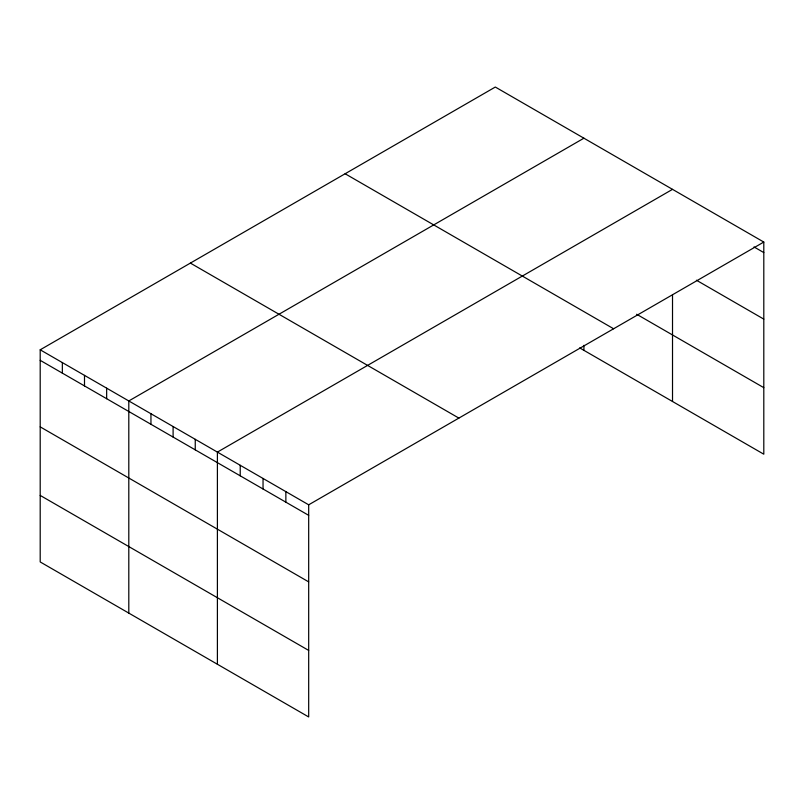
<?xml version="1.0" encoding="UTF-8"?>
<svg xmlns="http://www.w3.org/2000/svg" width="804" height="804" viewBox="0 0 804 804"><rect width="100%" height="100%" fill="white"/><g stroke="black" fill="none" stroke-linecap="round" stroke-linejoin="round"><path stroke-width="1.21" d="M40.2 349.8L308.686 504.811L308.686 716.957L40.2 561.946L40.2 349.8L495.314 87.043L763.8 242.054L763.8 454.2L579.694 347.901M583.915 138.198L128.801 400.955L128.801 613.1M672.516 189.352L217.402 452.109L217.402 664.255M308.686 504.811L763.8 242.054M754.021 246.939L763.8 252.587M696.425 280.214L763.8 319.118M636.657 314.253L763.8 387.669M345.127 173.754L613.613 328.766M190.387 263.099L458.873 418.1M40.2 360.343L308.686 515.344M40.2 426.864L308.686 581.875M40.2 495.415L308.686 650.426M672.516 295.078L672.516 401.487M583.915 345.318L583.915 350.343M285.862 491.636L285.862 502.168M263.039 478.46L263.039 488.993M240.225 465.285L240.225 475.817M195.251 439.326L195.251 449.858M173.101 426.532L173.101 437.064M150.951 413.748L150.951 424.281M106.651 388.171L106.651 398.704M84.5 375.378L84.5 385.91M62.35 362.594L62.35 373.126"/></g></svg>
